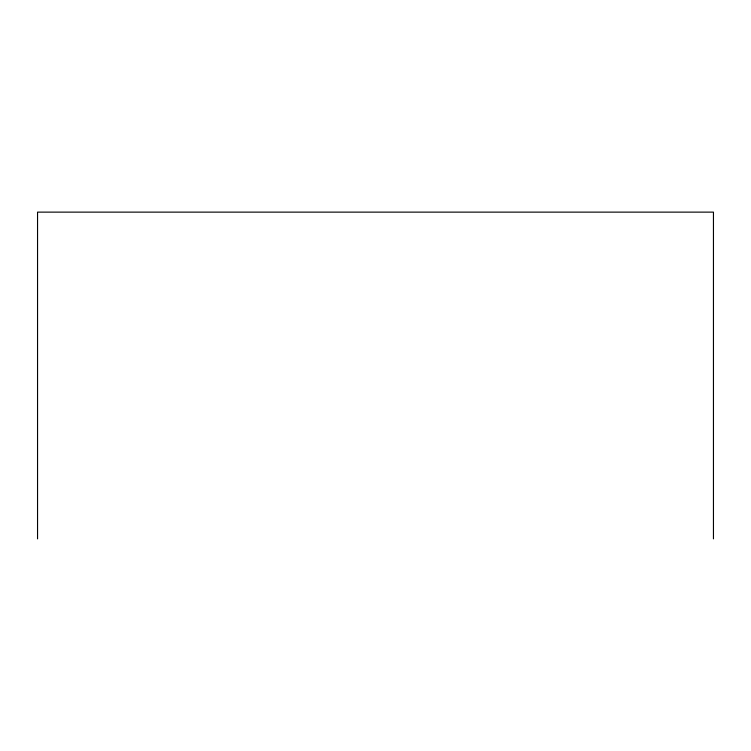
<?xml version="1.0" encoding="UTF-8"?>
<svg xmlns="http://www.w3.org/2000/svg" width="751" height="751" viewBox="0 0 751 751"><rect width="100%" height="100%" fill="white"/><g stroke="black" fill="none" stroke-linecap="round" stroke-linejoin="round"><path stroke-width="1.13" d="M713.45 538.871L713.45 212.129L37.55 212.129L37.55 538.871"/></g></svg>
